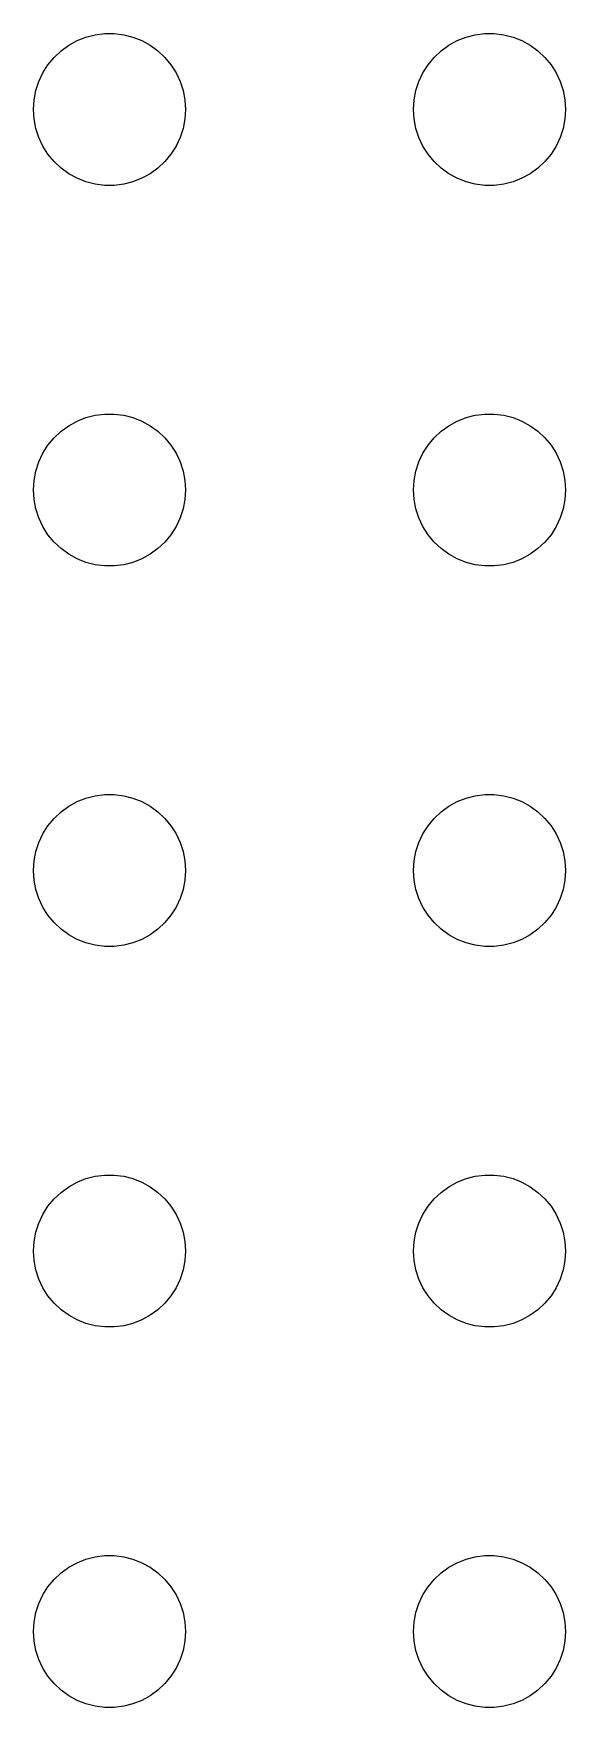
# Model space of a CAD drawing. Header units: metres. Extents: x -150 to 150, y -149 to 149.
# Drawn here: x 73.5 to 84, y 36 to 69 of the extents above; entities that cross this region are included whole.
import ezdxf

# ---------------------------------------------------------------- set-up
doc = ezdxf.new("R2010")
doc.units = ezdxf.units.M

msp = doc.modelspace()

# ---------------------------------------------------------------- linework, layer by layer
for p, q in [((74.5365, 68.9266), (74.7189, 68.9734)), ((74.7189, 68.9734), (74.9058, 68.997)), ((74.9058, 68.997), (75.0942, 68.997)), ((75.0942, 68.997), (75.2811, 68.9734)), ((75.2811, 68.9734), (75.4635, 68.9266)), ((82.0365, 68.9266), (82.2189, 68.9734)), ((82.2189, 68.9734), (82.4058, 68.997)), ((82.4058, 68.997), (82.5942, 68.997)), ((82.5942, 68.997), (82.7811, 68.9734)), ((82.7811, 68.9734), (82.9635, 68.9266)), ((73.9065, 68.5268), (74.0439, 68.6558)), ((74.0439, 68.6558), (74.1963, 68.7665)), ((74.1963, 68.7665), (74.3613, 68.8572)), ((74.3613, 68.8572), (74.5365, 68.9266)), ((75.4635, 68.9266), (75.6387, 68.8572)), ((75.6387, 68.8572), (75.8037, 68.7665)), ((75.8037, 68.7665), (75.9561, 68.6558)), ((75.9561, 68.6558), (76.0934, 68.5268)), ((81.4065, 68.5268), (81.5439, 68.6558)), ((81.5439, 68.6558), (81.6963, 68.7665)), ((81.6963, 68.7665), (81.8613, 68.8572)), ((81.8613, 68.8572), (82.0365, 68.9266)), ((82.9635, 68.9266), (83.1387, 68.8572)), ((83.1387, 68.8572), (83.3037, 68.7665)), ((83.3037, 68.7665), (83.4561, 68.6558)), ((83.4561, 68.6558), (83.5934, 68.5268)), ((73.6855, 68.2226), (73.7865, 68.3817)), ((73.7865, 68.3817), (73.9065, 68.5268)), ((76.0934, 68.5268), (76.2135, 68.3817)), ((76.2135, 68.3817), (76.3145, 68.2226)), ((81.1855, 68.2226), (81.2865, 68.3817)), ((81.2865, 68.3817), (81.4065, 68.5268)), ((83.5934, 68.5268), (83.7135, 68.3817)), ((83.7135, 68.3817), (83.8145, 68.2226)), ((73.5471, 67.873), (73.6053, 68.0522)), ((73.6053, 68.0522), (73.6855, 68.2226)), ((76.3145, 68.2226), (76.3947, 68.0522)), ((76.3947, 68.0522), (76.4529, 67.873)), ((81.0471, 67.873), (81.1053, 68.0522)), ((81.1053, 68.0522), (81.1855, 68.2226)), ((83.8145, 68.2226), (83.8947, 68.0522)), ((83.8947, 68.0522), (83.9529, 67.873)), ((73.5, 67.5), (73.5118, 67.688)), ((73.5118, 67.688), (73.5471, 67.873)), ((76.4529, 67.873), (76.4882, 67.688)), ((76.4882, 67.688), (76.5, 67.5)), ((81, 67.5), (81.0118, 67.688)), ((81.0118, 67.688), (81.0471, 67.873)), ((83.9529, 67.873), (83.9882, 67.688)), ((83.9882, 67.688), (84, 67.5)), ((73.5118, 67.312), (73.5, 67.5)), ((73.5471, 67.127), (73.5118, 67.312)), ((76.4882, 67.312), (76.4529, 67.127)), ((76.5, 67.5), (76.4882, 67.312)), ((81.0118, 67.312), (81, 67.5)), ((81.0471, 67.127), (81.0118, 67.312)), ((83.9882, 67.312), (83.9529, 67.127)), ((84, 67.5), (83.9882, 67.312)), ((73.6053, 66.9478), (73.5471, 67.127)), ((76.4529, 67.127), (76.3947, 66.9478)), ((81.1053, 66.9478), (81.0471, 67.127)), ((83.9529, 67.127), (83.8947, 66.9478)), ((73.6855, 66.7774), (73.6053, 66.9478)), ((73.7865, 66.6183), (73.6855, 66.7774)), ((76.3145, 66.7774), (76.2135, 66.6183)), ((76.3947, 66.9478), (76.3145, 66.7774)), ((81.1855, 66.7774), (81.1053, 66.9478)), ((81.2865, 66.6183), (81.1855, 66.7774)), ((83.8145, 66.7774), (83.7135, 66.6183)), ((83.8947, 66.9478), (83.8145, 66.7774)), ((73.9065, 66.4732), (73.7865, 66.6183)), ((74.0439, 66.3442), (73.9065, 66.4732)), ((74.1963, 66.2335), (74.0439, 66.3442)), ((75.9561, 66.3442), (75.8037, 66.2335)), ((76.0934, 66.4732), (75.9561, 66.3442)), ((76.2135, 66.6183), (76.0934, 66.4732)), ((81.4065, 66.4732), (81.2865, 66.6183)), ((81.5439, 66.3442), (81.4065, 66.4732)), ((81.6963, 66.2335), (81.5439, 66.3442)), ((83.4561, 66.3442), (83.3037, 66.2335)), ((83.5934, 66.4732), (83.4561, 66.3442)), ((83.7135, 66.6183), (83.5934, 66.4732)), ((74.3613, 66.1428), (74.1963, 66.2335)), ((74.5365, 66.0734), (74.3613, 66.1428)), ((74.7189, 66.0266), (74.5365, 66.0734)), ((74.9058, 66.003), (74.7189, 66.0266)), ((75.0942, 66.003), (74.9058, 66.003)), ((75.2811, 66.0266), (75.0942, 66.003)), ((75.4635, 66.0734), (75.2811, 66.0266)), ((75.6387, 66.1428), (75.4635, 66.0734)), ((75.8037, 66.2335), (75.6387, 66.1428)), ((81.8613, 66.1428), (81.6963, 66.2335)), ((82.0365, 66.0734), (81.8613, 66.1428)), ((82.2189, 66.0266), (82.0365, 66.0734)), ((82.4058, 66.003), (82.2189, 66.0266)), ((82.5942, 66.003), (82.4058, 66.003)), ((82.7811, 66.0266), (82.5942, 66.003)), ((82.9635, 66.0734), (82.7811, 66.0266)), ((83.1387, 66.1428), (82.9635, 66.0734)), ((83.3037, 66.2335), (83.1387, 66.1428)), ((74.3613, 61.3572), (74.5365, 61.4266)), ((74.5365, 61.4266), (74.7189, 61.4734)), ((74.7189, 61.4734), (74.9058, 61.497)), ((74.9058, 61.497), (75.0942, 61.497)), ((75.0942, 61.497), (75.2811, 61.4734)), ((75.2811, 61.4734), (75.4635, 61.4266)), ((75.4635, 61.4266), (75.6387, 61.3572)), ((81.8613, 61.3572), (82.0365, 61.4266)), ((82.0365, 61.4266), (82.2189, 61.4734)), ((82.2189, 61.4734), (82.4058, 61.497)), ((82.4058, 61.497), (82.5942, 61.497)), ((82.5942, 61.497), (82.7811, 61.4734)), ((82.7811, 61.4734), (82.9635, 61.4266)), ((82.9635, 61.4266), (83.1387, 61.3572)), ((73.9065, 61.0268), (74.0439, 61.1558)), ((74.0439, 61.1558), (74.1963, 61.2665)), ((74.1963, 61.2665), (74.3613, 61.3572)), ((75.6387, 61.3572), (75.8037, 61.2665)), ((75.8037, 61.2665), (75.9561, 61.1558)), ((75.9561, 61.1558), (76.0934, 61.0268)), ((81.4065, 61.0268), (81.5439, 61.1558)), ((81.5439, 61.1558), (81.6963, 61.2665)), ((81.6963, 61.2665), (81.8613, 61.3572)), ((83.1387, 61.3572), (83.3037, 61.2665)), ((83.3037, 61.2665), (83.4561, 61.1558)), ((83.4561, 61.1558), (83.5934, 61.0268)), ((73.6053, 60.5522), (73.6855, 60.7226)), ((73.6855, 60.7226), (73.7865, 60.8817)), ((73.7865, 60.8817), (73.9065, 61.0268)), ((76.0934, 61.0268), (76.2135, 60.8817)), ((76.2135, 60.8817), (76.3145, 60.7226)), ((76.3145, 60.7226), (76.3947, 60.5522)), ((81.1053, 60.5522), (81.1855, 60.7226)), ((81.1855, 60.7226), (81.2865, 60.8817)), ((81.2865, 60.8817), (81.4065, 61.0268)), ((83.5934, 61.0268), (83.7135, 60.8817)), ((83.7135, 60.8817), (83.8145, 60.7226)), ((83.8145, 60.7226), (83.8947, 60.5522)), ((73.5471, 60.373), (73.6053, 60.5522)), ((76.3947, 60.5522), (76.4529, 60.373)), ((81.0471, 60.373), (81.1053, 60.5522)), ((83.8947, 60.5522), (83.9529, 60.373)), ((73.5, 60), (73.5118, 60.188)), ((73.5118, 60.188), (73.5471, 60.373)), ((76.4529, 60.373), (76.4882, 60.188)), ((76.4882, 60.188), (76.5, 60)), ((81, 60), (81.0118, 60.188)), ((81.0118, 60.188), (81.0471, 60.373)), ((83.9529, 60.373), (83.9882, 60.188)), ((83.9882, 60.188), (84, 60)), ((73.5118, 59.812), (73.5, 60)), ((73.5471, 59.627), (73.5118, 59.812)), ((76.4882, 59.812), (76.4529, 59.627)), ((76.5, 60), (76.4882, 59.812)), ((81.0118, 59.812), (81, 60)), ((81.0471, 59.627), (81.0118, 59.812)), ((83.9882, 59.812), (83.9529, 59.627)), ((84, 60), (83.9882, 59.812)), ((73.6053, 59.4478), (73.5471, 59.627)), ((73.6855, 59.2774), (73.6053, 59.4478)), ((76.3947, 59.4478), (76.3145, 59.2774)), ((76.4529, 59.627), (76.3947, 59.4478)), ((81.1053, 59.4478), (81.0471, 59.627)), ((81.1855, 59.2774), (81.1053, 59.4478)), ((83.8947, 59.4478), (83.8145, 59.2774)), ((83.9529, 59.627), (83.8947, 59.4478)), ((73.7865, 59.1183), (73.6855, 59.2774)), ((73.9065, 58.9732), (73.7865, 59.1183)), ((76.2135, 59.1183), (76.0934, 58.9732)), ((76.3145, 59.2774), (76.2135, 59.1183)), ((81.2865, 59.1183), (81.1855, 59.2774)), ((81.4065, 58.9732), (81.2865, 59.1183)), ((83.7135, 59.1183), (83.5934, 58.9732)), ((83.8145, 59.2774), (83.7135, 59.1183)), ((74.0439, 58.8442), (73.9065, 58.9732)), ((74.1963, 58.7335), (74.0439, 58.8442)), ((74.3613, 58.6428), (74.1963, 58.7335)), ((75.8037, 58.7335), (75.6387, 58.6428)), ((75.9561, 58.8442), (75.8037, 58.7335)), ((76.0934, 58.9732), (75.9561, 58.8442)), ((81.5439, 58.8442), (81.4065, 58.9732)), ((81.6963, 58.7335), (81.5439, 58.8442)), ((81.8613, 58.6428), (81.6963, 58.7335)), ((83.3037, 58.7335), (83.1387, 58.6428)), ((83.4561, 58.8442), (83.3037, 58.7335)), ((83.5934, 58.9732), (83.4561, 58.8442)), ((74.5365, 58.5734), (74.3613, 58.6428)), ((74.7189, 58.5266), (74.5365, 58.5734)), ((74.9058, 58.503), (74.7189, 58.5266)), ((75.0942, 58.503), (74.9058, 58.503)), ((75.2811, 58.5266), (75.0942, 58.503)), ((75.4635, 58.5734), (75.2811, 58.5266)), ((75.6387, 58.6428), (75.4635, 58.5734)), ((82.0365, 58.5734), (81.8613, 58.6428)), ((82.2189, 58.5266), (82.0365, 58.5734)), ((82.4058, 58.503), (82.2189, 58.5266)), ((82.5942, 58.503), (82.4058, 58.503)), ((82.7811, 58.5266), (82.5942, 58.503)), ((82.9635, 58.5734), (82.7811, 58.5266)), ((83.1387, 58.6428), (82.9635, 58.5734)), ((74.1963, 53.7665), (74.3613, 53.8572)), ((74.3613, 53.8572), (74.5365, 53.9266)), ((74.5365, 53.9266), (74.7189, 53.9734)), ((74.7189, 53.9734), (74.9058, 53.997)), ((74.9058, 53.997), (75.0942, 53.997)), ((75.0942, 53.997), (75.2811, 53.9734)), ((75.2811, 53.9734), (75.4635, 53.9266)), ((75.4635, 53.9266), (75.6387, 53.8572)), ((75.6387, 53.8572), (75.8037, 53.7665)), ((81.6963, 53.7665), (81.8613, 53.8572)), ((81.8613, 53.8572), (82.0365, 53.9266)), ((82.0365, 53.9266), (82.2189, 53.9734)), ((82.2189, 53.9734), (82.4058, 53.997)), ((82.4058, 53.997), (82.5942, 53.997)), ((82.5942, 53.997), (82.7811, 53.9734)), ((82.7811, 53.9734), (82.9635, 53.9266)), ((82.9635, 53.9266), (83.1387, 53.8572)), ((83.1387, 53.8572), (83.3037, 53.7665)), ((73.7865, 53.3817), (73.9065, 53.5268)), ((73.9065, 53.5268), (74.0439, 53.6558)), ((74.0439, 53.6558), (74.1963, 53.7665)), ((75.8037, 53.7665), (75.9561, 53.6558)), ((75.9561, 53.6558), (76.0934, 53.5268)), ((76.0934, 53.5268), (76.2135, 53.3817)), ((81.2865, 53.3817), (81.4065, 53.5268)), ((81.4065, 53.5268), (81.5439, 53.6558)), ((81.5439, 53.6558), (81.6963, 53.7665)), ((83.3037, 53.7665), (83.4561, 53.6558)), ((83.4561, 53.6558), (83.5934, 53.5268)), ((83.5934, 53.5268), (83.7135, 53.3817)), ((73.6053, 53.0522), (73.6855, 53.2226)), ((73.6855, 53.2226), (73.7865, 53.3817)), ((76.2135, 53.3817), (76.3145, 53.2226)), ((76.3145, 53.2226), (76.3947, 53.0522)), ((81.1053, 53.0522), (81.1855, 53.2226)), ((81.1855, 53.2226), (81.2865, 53.3817)), ((83.7135, 53.3817), (83.8145, 53.2226)), ((83.8145, 53.2226), (83.8947, 53.0522)), ((73.5118, 52.688), (73.5471, 52.873)), ((73.5471, 52.873), (73.6053, 53.0522)), ((76.3947, 53.0522), (76.4529, 52.873)), ((76.4529, 52.873), (76.4882, 52.688)), ((81.0118, 52.688), (81.0471, 52.873)), ((81.0471, 52.873), (81.1053, 53.0522)), ((83.8947, 53.0522), (83.9529, 52.873)), ((83.9529, 52.873), (83.9882, 52.688)), ((73.5, 52.5), (73.5118, 52.688)), ((73.5118, 52.312), (73.5, 52.5)), ((76.4882, 52.688), (76.5, 52.5)), ((76.5, 52.5), (76.4882, 52.312)), ((81, 52.5), (81.0118, 52.688)), ((81.0118, 52.312), (81, 52.5)), ((83.9882, 52.688), (84, 52.5)), ((84, 52.5), (83.9882, 52.312)), ((73.5471, 52.127), (73.5118, 52.312)), ((76.4882, 52.312), (76.4529, 52.127)), ((81.0471, 52.127), (81.0118, 52.312)), ((83.9882, 52.312), (83.9529, 52.127)), ((73.6053, 51.9478), (73.5471, 52.127)), ((73.6855, 51.7774), (73.6053, 51.9478)), ((76.3947, 51.9478), (76.3145, 51.7774)), ((76.4529, 52.127), (76.3947, 51.9478)), ((81.1053, 51.9478), (81.0471, 52.127)), ((81.1855, 51.7774), (81.1053, 51.9478)), ((83.8947, 51.9478), (83.8145, 51.7774)), ((83.9529, 52.127), (83.8947, 51.9478)), ((73.7865, 51.6183), (73.6855, 51.7774)), ((73.9065, 51.4732), (73.7865, 51.6183)), ((74.0439, 51.3442), (73.9065, 51.4732)), ((76.0934, 51.4732), (75.9561, 51.3442)), ((76.2135, 51.6183), (76.0934, 51.4732)), ((76.3145, 51.7774), (76.2135, 51.6183)), ((81.2865, 51.6183), (81.1855, 51.7774)), ((81.4065, 51.4732), (81.2865, 51.6183)), ((81.5439, 51.3442), (81.4065, 51.4732)), ((83.5934, 51.4732), (83.4561, 51.3442)), ((83.7135, 51.6183), (83.5934, 51.4732)), ((83.8145, 51.7774), (83.7135, 51.6183)), ((74.1963, 51.2335), (74.0439, 51.3442)), ((74.3613, 51.1428), (74.1963, 51.2335)), ((74.5365, 51.0734), (74.3613, 51.1428)), ((75.6387, 51.1428), (75.4635, 51.0734)), ((75.8037, 51.2335), (75.6387, 51.1428)), ((75.9561, 51.3442), (75.8037, 51.2335)), ((81.6963, 51.2335), (81.5439, 51.3442)), ((81.8613, 51.1428), (81.6963, 51.2335)), ((82.0365, 51.0734), (81.8613, 51.1428)), ((83.1387, 51.1428), (82.9635, 51.0734)), ((83.3037, 51.2335), (83.1387, 51.1428)), ((83.4561, 51.3442), (83.3037, 51.2335)), ((74.7189, 51.0266), (74.5365, 51.0734)), ((74.9058, 51.003), (74.7189, 51.0266)), ((75.0942, 51.003), (74.9058, 51.003)), ((75.2811, 51.0266), (75.0942, 51.003)), ((75.4635, 51.0734), (75.2811, 51.0266)), ((82.2189, 51.0266), (82.0365, 51.0734)), ((82.4058, 51.003), (82.2189, 51.0266)), ((82.5942, 51.003), (82.4058, 51.003)), ((82.7811, 51.0266), (82.5942, 51.003)), ((82.9635, 51.0734), (82.7811, 51.0266)), ((74.0439, 46.1558), (74.1963, 46.2665)), ((74.1963, 46.2665), (74.3613, 46.3572)), ((74.3613, 46.3572), (74.5365, 46.4266)), ((74.5365, 46.4266), (74.7189, 46.4734)), ((74.7189, 46.4734), (74.9058, 46.497)), ((74.9058, 46.497), (75.0942, 46.497)), ((75.0942, 46.497), (75.2811, 46.4734)), ((75.2811, 46.4734), (75.4635, 46.4266)), ((75.4635, 46.4266), (75.6387, 46.3572)), ((75.6387, 46.3572), (75.8037, 46.2665)), ((75.8037, 46.2665), (75.9561, 46.1558)), ((81.5439, 46.1558), (81.6963, 46.2665)), ((81.6963, 46.2665), (81.8613, 46.3572)), ((81.8613, 46.3572), (82.0365, 46.4266)), ((82.0365, 46.4266), (82.2189, 46.4734)), ((82.2189, 46.4734), (82.4058, 46.497)), ((82.4058, 46.497), (82.5942, 46.497)), ((82.5942, 46.497), (82.7811, 46.4734)), ((82.7811, 46.4734), (82.9635, 46.4266)), ((82.9635, 46.4266), (83.1387, 46.3572)), ((83.1387, 46.3572), (83.3037, 46.2665)), ((83.3037, 46.2665), (83.4561, 46.1558)), ((73.6855, 45.7226), (73.7865, 45.8817)), ((73.7865, 45.8817), (73.9065, 46.0268)), ((73.9065, 46.0268), (74.0439, 46.1558)), ((75.9561, 46.1558), (76.0934, 46.0268)), ((76.0934, 46.0268), (76.2135, 45.8817)), ((76.2135, 45.8817), (76.3145, 45.7226)), ((81.1855, 45.7226), (81.2865, 45.8817)), ((81.2865, 45.8817), (81.4065, 46.0268)), ((81.4065, 46.0268), (81.5439, 46.1558)), ((83.4561, 46.1558), (83.5934, 46.0268)), ((83.5934, 46.0268), (83.7135, 45.8817)), ((83.7135, 45.8817), (83.8145, 45.7226)), ((73.5471, 45.373), (73.6053, 45.5522)), ((73.6053, 45.5522), (73.6855, 45.7226)), ((76.3145, 45.7226), (76.3947, 45.5522)), ((76.3947, 45.5522), (76.4529, 45.373)), ((81.0471, 45.373), (81.1053, 45.5522)), ((81.1053, 45.5522), (81.1855, 45.7226)), ((83.8145, 45.7226), (83.8947, 45.5522)), ((83.8947, 45.5522), (83.9529, 45.373)), ((73.5118, 45.188), (73.5471, 45.373)), ((76.4529, 45.373), (76.4882, 45.188)), ((81.0118, 45.188), (81.0471, 45.373)), ((83.9529, 45.373), (83.9882, 45.188)), ((73.5, 45), (73.5118, 45.188)), ((73.5118, 44.812), (73.5, 45)), ((76.4882, 45.188), (76.5, 45)), ((76.5, 45), (76.4882, 44.812)), ((81, 45), (81.0118, 45.188)), ((81.0118, 44.812), (81, 45)), ((83.9882, 45.188), (84, 45)), ((84, 45), (83.9882, 44.812)), ((73.5471, 44.627), (73.5118, 44.812)), ((73.6053, 44.4478), (73.5471, 44.627)), ((76.4529, 44.627), (76.3947, 44.4478)), ((76.4882, 44.812), (76.4529, 44.627)), ((81.0471, 44.627), (81.0118, 44.812)), ((81.1053, 44.4478), (81.0471, 44.627)), ((83.9529, 44.627), (83.8947, 44.4478)), ((83.9882, 44.812), (83.9529, 44.627)), ((73.6855, 44.2774), (73.6053, 44.4478)), ((73.7865, 44.1183), (73.6855, 44.2774)), ((76.3145, 44.2774), (76.2135, 44.1183)), ((76.3947, 44.4478), (76.3145, 44.2774)), ((81.1855, 44.2774), (81.1053, 44.4478)), ((81.2865, 44.1183), (81.1855, 44.2774)), ((83.8145, 44.2774), (83.7135, 44.1183)), ((83.8947, 44.4478), (83.8145, 44.2774)), ((73.9065, 43.9732), (73.7865, 44.1183)), ((74.0439, 43.8442), (73.9065, 43.9732)), ((76.0934, 43.9732), (75.9561, 43.8442)), ((76.2135, 44.1183), (76.0934, 43.9732)), ((81.4065, 43.9732), (81.2865, 44.1183)), ((81.5439, 43.8442), (81.4065, 43.9732)), ((83.5934, 43.9732), (83.4561, 43.8442)), ((83.7135, 44.1183), (83.5934, 43.9732)), ((74.1963, 43.7335), (74.0439, 43.8442)), ((74.3613, 43.6428), (74.1963, 43.7335)), ((74.5365, 43.5734), (74.3613, 43.6428)), ((74.7189, 43.5266), (74.5365, 43.5734)), ((75.4635, 43.5734), (75.2811, 43.5266)), ((75.6387, 43.6428), (75.4635, 43.5734)), ((75.8037, 43.7335), (75.6387, 43.6428)), ((75.9561, 43.8442), (75.8037, 43.7335)), ((81.6963, 43.7335), (81.5439, 43.8442)), ((81.8613, 43.6428), (81.6963, 43.7335)), ((82.0365, 43.5734), (81.8613, 43.6428)), ((82.2189, 43.5266), (82.0365, 43.5734)), ((82.9635, 43.5734), (82.7811, 43.5266)), ((83.1387, 43.6428), (82.9635, 43.5734)), ((83.3037, 43.7335), (83.1387, 43.6428)), ((83.4561, 43.8442), (83.3037, 43.7335)), ((74.9058, 43.503), (74.7189, 43.5266)), ((75.0942, 43.503), (74.9058, 43.503)), ((75.2811, 43.5266), (75.0942, 43.503)), ((82.4058, 43.503), (82.2189, 43.5266)), ((82.5942, 43.503), (82.4058, 43.503)), ((82.7811, 43.5266), (82.5942, 43.503)), ((74.5365, 38.9266), (74.7189, 38.9734)), ((74.7189, 38.9734), (74.9058, 38.997)), ((74.9058, 38.997), (75.0942, 38.997)), ((75.0942, 38.997), (75.2811, 38.9734)), ((75.2811, 38.9734), (75.4635, 38.9266)), ((82.0365, 38.9266), (82.2189, 38.9734)), ((82.2189, 38.9734), (82.4058, 38.997)), ((82.4058, 38.997), (82.5942, 38.997)), ((82.5942, 38.997), (82.7811, 38.9734)), ((82.7811, 38.9734), (82.9635, 38.9266)), ((73.9065, 38.5268), (74.0439, 38.6558)), ((74.0439, 38.6558), (74.1963, 38.7665)), ((74.1963, 38.7665), (74.3613, 38.8572)), ((74.3613, 38.8572), (74.5365, 38.9266)), ((75.4635, 38.9266), (75.6387, 38.8572)), ((75.6387, 38.8572), (75.8037, 38.7665)), ((75.8037, 38.7665), (75.9561, 38.6558)), ((75.9561, 38.6558), (76.0934, 38.5268)), ((81.4065, 38.5268), (81.5439, 38.6558)), ((81.5439, 38.6558), (81.6963, 38.7665)), ((81.6963, 38.7665), (81.8613, 38.8572)), ((81.8613, 38.8572), (82.0365, 38.9266)), ((82.9635, 38.9266), (83.1387, 38.8572)), ((83.1387, 38.8572), (83.3037, 38.7665)), ((83.3037, 38.7665), (83.4561, 38.6558)), ((83.4561, 38.6558), (83.5934, 38.5268)), ((73.6855, 38.2226), (73.7865, 38.3817)), ((73.7865, 38.3817), (73.9065, 38.5268)), ((76.0934, 38.5268), (76.2135, 38.3817)), ((76.2135, 38.3817), (76.3145, 38.2226)), ((81.1855, 38.2226), (81.2865, 38.3817)), ((81.2865, 38.3817), (81.4065, 38.5268)), ((83.5934, 38.5268), (83.7135, 38.3817)), ((83.7135, 38.3817), (83.8145, 38.2226)), ((73.5471, 37.873), (73.6053, 38.0522)), ((73.6053, 38.0522), (73.6855, 38.2226)), ((76.3145, 38.2226), (76.3947, 38.0522)), ((76.3947, 38.0522), (76.4529, 37.873)), ((81.0471, 37.873), (81.1053, 38.0522)), ((81.1053, 38.0522), (81.1855, 38.2226)), ((83.8145, 38.2226), (83.8947, 38.0522)), ((83.8947, 38.0522), (83.9529, 37.873)), ((73.5, 37.5), (73.5118, 37.688)), ((73.5118, 37.688), (73.5471, 37.873)), ((76.4529, 37.873), (76.4882, 37.688)), ((76.4882, 37.688), (76.5, 37.5)), ((81, 37.5), (81.0118, 37.688)), ((81.0118, 37.688), (81.0471, 37.873)), ((83.9529, 37.873), (83.9882, 37.688)), ((83.9882, 37.688), (84, 37.5)), ((73.5118, 37.312), (73.5, 37.5)), ((73.5471, 37.127), (73.5118, 37.312)), ((76.4882, 37.312), (76.4529, 37.127)), ((76.5, 37.5), (76.4882, 37.312)), ((81.0118, 37.312), (81, 37.5)), ((81.0471, 37.127), (81.0118, 37.312)), ((83.9882, 37.312), (83.9529, 37.127)), ((84, 37.5), (83.9882, 37.312)), ((73.6053, 36.9478), (73.5471, 37.127)), ((76.4529, 37.127), (76.3947, 36.9478)), ((81.1053, 36.9478), (81.0471, 37.127)), ((83.9529, 37.127), (83.8947, 36.9478)), ((73.6855, 36.7774), (73.6053, 36.9478)), ((73.7865, 36.6183), (73.6855, 36.7774)), ((76.3145, 36.7774), (76.2135, 36.6183)), ((76.3947, 36.9478), (76.3145, 36.7774)), ((81.1855, 36.7774), (81.1053, 36.9478)), ((81.2865, 36.6183), (81.1855, 36.7774)), ((83.8145, 36.7774), (83.7135, 36.6183)), ((83.8947, 36.9478), (83.8145, 36.7774)), ((73.9065, 36.4732), (73.7865, 36.6183)), ((74.0439, 36.3442), (73.9065, 36.4732)), ((74.1963, 36.2335), (74.0439, 36.3442)), ((75.9561, 36.3442), (75.8037, 36.2335)), ((76.0934, 36.4732), (75.9561, 36.3442)), ((76.2135, 36.6183), (76.0934, 36.4732)), ((81.4065, 36.4732), (81.2865, 36.6183)), ((81.5439, 36.3442), (81.4065, 36.4732)), ((81.6963, 36.2335), (81.5439, 36.3442)), ((83.4561, 36.3442), (83.3037, 36.2335)), ((83.5934, 36.4732), (83.4561, 36.3442)), ((83.7135, 36.6183), (83.5934, 36.4732)), ((74.3613, 36.1428), (74.1963, 36.2335)), ((74.5365, 36.0734), (74.3613, 36.1428)), ((74.7189, 36.0266), (74.5365, 36.0734)), ((74.9058, 36.003), (74.7189, 36.0266)), ((75.0942, 36.003), (74.9058, 36.003)), ((75.2811, 36.0266), (75.0942, 36.003)), ((75.4635, 36.0734), (75.2811, 36.0266)), ((75.6387, 36.1428), (75.4635, 36.0734)), ((75.8037, 36.2335), (75.6387, 36.1428)), ((81.8613, 36.1428), (81.6963, 36.2335)), ((82.0365, 36.0734), (81.8613, 36.1428)), ((82.2189, 36.0266), (82.0365, 36.0734)), ((82.4058, 36.003), (82.2189, 36.0266)), ((82.5942, 36.003), (82.4058, 36.003)), ((82.7811, 36.0266), (82.5942, 36.003)), ((82.9635, 36.0734), (82.7811, 36.0266)), ((83.1387, 36.1428), (82.9635, 36.0734)), ((83.3037, 36.2335), (83.1387, 36.1428))]:
    msp.add_line(p, q)

doc.saveas('drawing.dxf')
